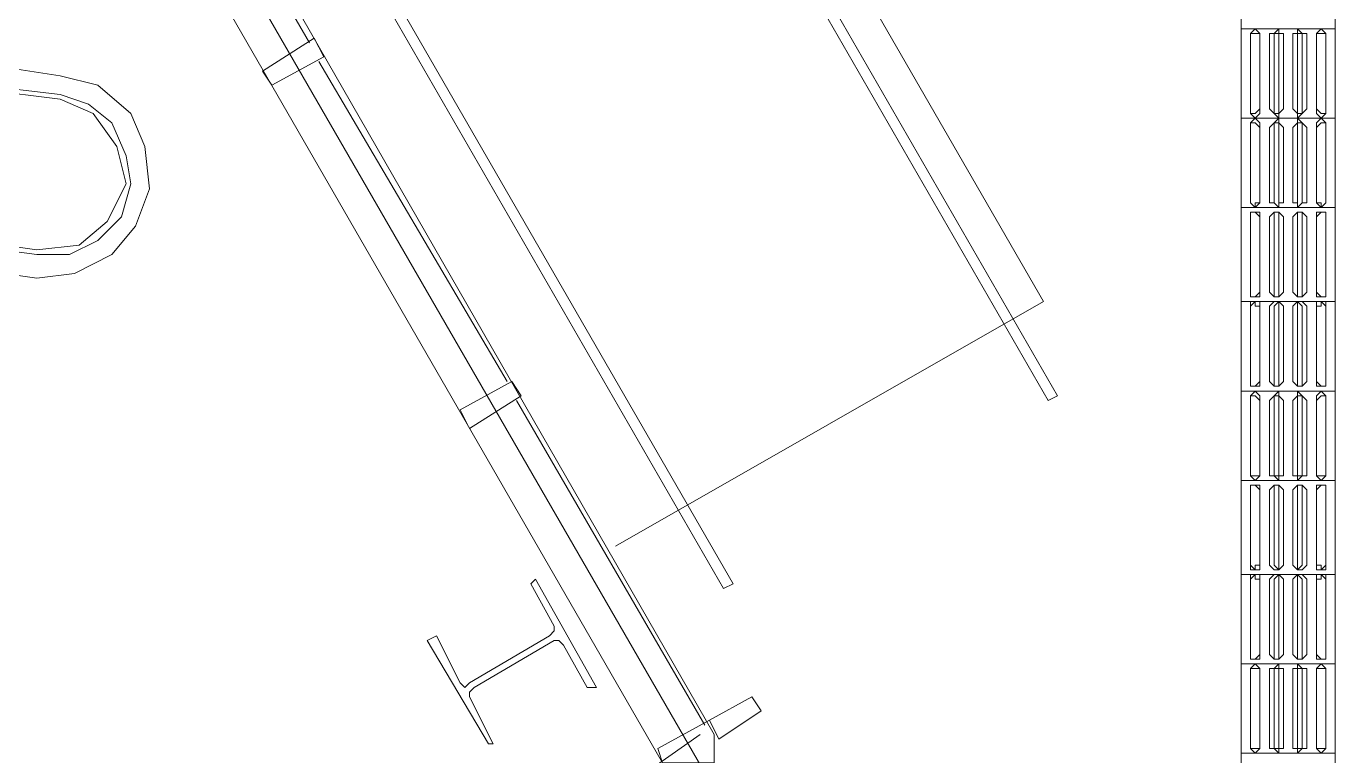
# Model space of a CAD drawing. Header units: millimetres. Extents: x -4011 to 126995, y -1911 to 106700.
# Drawn here: x 86297 to 90653, y 57117 to 59526 of the extents above; entities that cross this region are included whole.
import ezdxf

# ---------------------------------------------------------------- set-up
doc = ezdxf.new("R2010")
doc.units = ezdxf.units.MM
doc.layers.add('PDF_형상', color=7, linetype='Continuous')

msp = doc.modelspace()

# ---------------------------------------------------------------- linework, layer by layer
at = {"layer": 'PDF_형상', "lineweight": 5}
for points in [[(79321.2, 38968.9), (79321.2, 42668.4), (82958.5, 42668.4), (82958.5, 38968.9), (95937.8, 46538.9), (94569.9, 47005.2), (94399, 46911.9), (83797.9, 65269.4), (80953.4, 65269.4), (80953.4, 64974.1), (74098.4, 64974.1), (74098.4, 87730.6)], [(80953.4, 87730.6), (80953.4, 65269.4), (83797.9, 65269.4), (94399, 46911.9), (94569.9, 47005.2), (95937.8, 46538.9), (82958.5, 38968.9)], [(82569.9, 65378.2), (82010.4, 65378.2), (83860.1, 65378.2), (88569.9, 57186.5), (88569.9, 57093.3), (88399, 57093.3), (88383.4, 57139.9), (88554.4, 57233.2)], [(82569.9, 65176.2), (81715, 65176.2), (83735.7, 65176.2), (88399, 57093.3)], [(87854.9, 61740.9), (89658, 58616.6), (88243.5, 57808.3)], [(86611.4, 60544), (87233.2, 59471.5)], [(90621.8, 59829), (90621.8, 59518.1), (90310.9, 59518.1), (90310.9, 59829)], [(90621.8, 59518.1), (90621.8, 59222.8), (90621.8, 58927.5), (90310.9, 58927.5), (90310.9, 59222.8)], [(90310.9, 59518.1), (90310.9, 59222.8), (90621.8, 59222.8)], [(90342, 59502.6), (90342, 59253.9), (90342, 59502.6)], [(90373.1, 59502.6), (90373.1, 59253.9), (90373.1, 59502.6)], [(87264.2, 59409.3), (87886, 58352.3)], [(86114, 58725.4), (86331.6, 58694.3), (86456, 58709.8), (86580.3, 58772), (86658, 58865.3), (86704.7, 58989.6), (86689.1, 59129.5), (86642.5, 59238.3), (86533.7, 59331.6), (86409.3, 59362.7), (86207.3, 59393.8)], [(86098.4, 58803.1), (86331.6, 58772), (86440.4, 58772), (86533.7, 58818.7), (86611.4, 58896.4), (86642.5, 59005.2), (86626.9, 59098.4), (86580.3, 59207.3), (86502.6, 59269.4), (86409.3, 59300.5), (86145.1, 59331.6)], [(90342, 59191.7), (90342, 58943), (90342, 59191.7)], [(90373.1, 59191.7), (90373.1, 58943), (90373.1, 59191.7)], [(90621.8, 58927.5), (90621.8, 58616.6), (90310.9, 58616.6), (90310.9, 58927.5)], [(90342, 58896.4), (90342, 58647.7), (90342, 58896.4)], [(90373.1, 58896.4), (90373.1, 58647.7), (90373.1, 58896.4)], [(90621.8, 58616.6), (90621.8, 58321.2), (90310.9, 58321.2), (90310.9, 58616.6)], [(90342, 58601), (90342, 58352.3), (90342, 58601)], [(90373.1, 58601), (90373.1, 58352.3), (90373.1, 58601)], [(90621.8, 58321.2), (90621.8, 58025.9), (90310.9, 58025.9), (90310.9, 58321.2)], [(87917.1, 58290.2), (88538.9, 57217.6)], [(90342, 58290.2), (90342, 58041.4), (90342, 58290.2)], [(90373.1, 58290.2), (90373.1, 58041.4), (90373.1, 58290.2)], [(90621.8, 58025.9), (90621.8, 57715), (90310.9, 57715), (90310.9, 58025.9)], [(90342, 57994.8), (90342, 57746.1), (90342, 57994.8)], [(90373.1, 57994.8), (90373.1, 57746.1), (90373.1, 57994.8)], [(90621.8, 57715), (90621.8, 57419.7), (90310.9, 57419.7), (90310.9, 57715)], [(90342, 57699.5), (90342, 57450.8), (90342, 57699.5)], [(90373.1, 57699.5), (90373.1, 57450.8), (90373.1, 57699.5)], [(90621.8, 57419.7), (90621.8, 57124.3), (90621.8, 56829), (90310.9, 56829), (90310.9, 57124.3)], [(90310.9, 57419.7), (90310.9, 57124.3), (90621.8, 57124.3)], [(90342, 57404.1), (90342, 57139.9), (90342, 57404.1)], [(90373.1, 57404.1), (90373.1, 57139.9), (90373.1, 57404.1)], [(88367.9, 57077.7), (88523.3, 57186.5)]]:
    msp.add_lwpolyline(points, dxfattribs=at)
for points in [[(89673.6, 58290.2), (87575.1, 61927.5), (87606.2, 61943), (89704.7, 58305.7)], [(88601, 57668.4), (86502.6, 61305.7), (86533.7, 61321.2), (88632.1, 57683.9)], [(90310.9, 59518.1), (90621.8, 59518.1), (90621.8, 59829), (90310.9, 59829)], [(90310.9, 59222.8), (90621.8, 59222.8), (90621.8, 59518.1), (90310.9, 59518.1)], [(90342, 59502.6), (90357.5, 59502.6), (90373.1, 59502.6), (90357.5, 59518.1)], [(90404.1, 59502.6), (90404.1, 59253.9), (90419.7, 59238.3), (90435.2, 59222.8), (90435.2, 59238.3), (90450.8, 59253.9), (90450.8, 59502.6), (90435.2, 59502.6), (90435.2, 59518.1), (90419.7, 59502.6)], [(90419.7, 59502.6), (90435.2, 59502.6), (90435.2, 59253.9), (90435.2, 59238.3), (90419.7, 59238.3), (90419.7, 59253.9)], [(90481.9, 59502.6), (90481.9, 59253.9), (90497.4, 59238.3), (90497.4, 59222.8), (90513, 59238.3), (90528.5, 59253.9), (90528.5, 59502.6), (90513, 59502.6), (90497.4, 59518.1), (90497.4, 59502.6)], [(90497.4, 59502.6), (90513, 59502.6), (90513, 59253.9), (90513, 59238.3), (90497.4, 59238.3), (90497.4, 59253.9)], [(90559.6, 59502.6), (90575.1, 59502.6), (90590.7, 59502.6), (90575.1, 59518.1)], [(90590.7, 59253.9), (90590.7, 59238.3), (90575.1, 59238.3), (90559.6, 59253.9), (90559.6, 59502.6), (90559.6, 59253.9), (90559.6, 59238.3), (90575.1, 59222.8), (90590.7, 59238.3), (90590.7, 59253.9), (90590.7, 59502.6)], [(87248.7, 59487), (87279.8, 59424.9), (87108.8, 59331.6), (87077.7, 59378.2)], [(86020.7, 58849.7), (86036.3, 58834.2), (86051.8, 58818.7), (86114, 58818.7), (86331.6, 58787.6), (86471.5, 58803.1), (86564.8, 58880.8), (86626.9, 59005.2), (86595.9, 59129.5), (86518.1, 59238.3), (86409.3, 59285), (86160.6, 59316.1), (86114, 59316.1), (86098.4, 59316.1), (86082.9, 59300.5)], [(90373.1, 59253.9), (90357.5, 59238.3), (90342, 59238.3), (90342, 59253.9), (90342, 59238.3), (90357.5, 59222.8), (90373.1, 59238.3)], [(90310.9, 58927.5), (90621.8, 58927.5), (90621.8, 59222.8), (90310.9, 59222.8)], [(90342, 59191.7), (90342, 59207.3), (90357.5, 59207.3), (90373.1, 59191.7), (90373.1, 59207.3), (90357.5, 59222.8), (90342, 59207.3)], [(90404.1, 59191.7), (90404.1, 58943), (90419.7, 58943), (90435.2, 58927.5), (90435.2, 58943), (90450.8, 58943), (90450.8, 59191.7), (90435.2, 59207.3), (90435.2, 59222.8), (90419.7, 59207.3)], [(90419.7, 59191.7), (90419.7, 59207.3), (90435.2, 59207.3), (90435.2, 59191.7), (90435.2, 58943), (90435.2, 58927.5), (90419.7, 58943)], [(90481.9, 59191.7), (90481.9, 58943), (90497.4, 58943), (90497.4, 58927.5), (90513, 58943), (90528.5, 58943), (90528.5, 59191.7), (90513, 59207.3), (90497.4, 59222.8), (90497.4, 59207.3)], [(90497.4, 59191.7), (90497.4, 59207.3), (90513, 59207.3), (90513, 59191.7), (90513, 58943), (90497.4, 58927.5), (90497.4, 58943)], [(90559.6, 59191.7), (90575.1, 59207.3), (90590.7, 59207.3), (90590.7, 59191.7), (90590.7, 59207.3), (90575.1, 59222.8), (90559.6, 59207.3)], [(90590.7, 58943), (90575.1, 58927.5), (90575.1, 58943), (90559.6, 58943), (90559.6, 59191.7), (90559.6, 58943), (90575.1, 58927.5), (90590.7, 58943), (90590.7, 59191.7)], [(90373.1, 58943), (90357.5, 58943), (90357.5, 58927.5), (90342, 58943), (90357.5, 58927.5)], [(90310.9, 58616.6), (90621.8, 58616.6), (90621.8, 58927.5), (90310.9, 58927.5)], [(90342, 58896.4), (90342, 58911.9), (90357.5, 58911.9), (90373.1, 58896.4), (90373.1, 58911.9), (90357.5, 58911.9), (90342, 58911.9)], [(90404.1, 58896.4), (90404.1, 58647.7), (90419.7, 58632.1), (90435.2, 58632.1), (90450.8, 58647.7), (90450.8, 58896.4), (90435.2, 58911.9), (90419.7, 58911.9)], [(90419.7, 58896.4), (90419.7, 58911.9), (90435.2, 58911.9), (90435.2, 58896.4), (90435.2, 58647.7), (90435.2, 58632.1), (90419.7, 58632.1), (90419.7, 58647.7)], [(90481.9, 58896.4), (90481.9, 58647.7), (90497.4, 58632.1), (90513, 58632.1), (90528.5, 58647.7), (90528.5, 58896.4), (90513, 58911.9), (90497.4, 58911.9)], [(90497.4, 58896.4), (90497.4, 58911.9), (90513, 58911.9), (90513, 58896.4), (90513, 58647.7), (90513, 58632.1), (90497.4, 58632.1), (90497.4, 58647.7)], [(90559.6, 58896.4), (90575.1, 58911.9), (90590.7, 58911.9), (90590.7, 58896.4), (90590.7, 58911.9), (90575.1, 58911.9), (90559.6, 58911.9)], [(90590.7, 58647.7), (90590.7, 58632.1), (90575.1, 58632.1), (90559.6, 58647.7), (90559.6, 58896.4), (90559.6, 58647.7), (90559.6, 58632.1), (90575.1, 58632.1), (90590.7, 58632.1), (90590.7, 58647.7), (90590.7, 58896.4)], [(90373.1, 58647.7), (90357.5, 58632.1), (90342, 58632.1), (90342, 58647.7), (90342, 58632.1), (90357.5, 58632.1), (90373.1, 58632.1)], [(90310.9, 58321.2), (90621.8, 58321.2), (90621.8, 58616.6), (90310.9, 58616.6)], [(90342, 58601), (90357.5, 58616.6), (90357.5, 58601), (90373.1, 58601), (90373.1, 58616.6), (90357.5, 58616.6), (90342, 58616.6)], [(90404.1, 58601), (90404.1, 58352.3), (90419.7, 58336.8), (90435.2, 58336.8), (90450.8, 58352.3), (90450.8, 58601), (90435.2, 58616.6), (90419.7, 58616.6)], [(90419.7, 58601), (90435.2, 58616.6), (90435.2, 58601), (90435.2, 58352.3), (90435.2, 58336.8), (90419.7, 58336.8), (90419.7, 58352.3)], [(90481.9, 58601), (90481.9, 58352.3), (90497.4, 58336.8), (90513, 58336.8), (90528.5, 58352.3), (90528.5, 58601), (90513, 58616.6), (90497.4, 58616.6)], [(90497.4, 58601), (90497.4, 58616.6), (90513, 58601), (90513, 58352.3), (90513, 58336.8), (90497.4, 58336.8), (90497.4, 58352.3)], [(90559.6, 58601), (90575.1, 58601), (90575.1, 58616.6), (90590.7, 58601), (90590.7, 58616.6), (90575.1, 58616.6), (90559.6, 58616.6)], [(90590.7, 58352.3), (90590.7, 58336.8), (90575.1, 58336.8), (90559.6, 58352.3), (90559.6, 58601), (90559.6, 58352.3), (90559.6, 58336.8), (90575.1, 58336.8), (90590.7, 58336.8), (90590.7, 58352.3), (90590.7, 58601)], [(87901.6, 58352.3), (87932.6, 58305.7), (87761.7, 58196.9), (87730.6, 58259.1)], [(90310.9, 58025.9), (90621.8, 58025.9), (90621.8, 58321.2), (90310.9, 58321.2)], [(90373.1, 58352.3), (90357.5, 58336.8), (90342, 58336.8), (90342, 58352.3), (90342, 58336.8), (90357.5, 58336.8), (90373.1, 58336.8)], [(90342, 58290.2), (90342, 58305.7), (90357.5, 58305.7), (90373.1, 58290.2), (90373.1, 58305.7), (90357.5, 58321.2), (90342, 58305.7)], [(90404.1, 58290.2), (90404.1, 58041.4), (90419.7, 58041.4), (90435.2, 58025.9), (90435.2, 58041.4), (90450.8, 58041.4), (90450.8, 58290.2), (90435.2, 58305.7), (90435.2, 58321.2), (90419.7, 58305.7)], [(90481.9, 58290.2), (90481.9, 58041.4), (90497.4, 58041.4), (90497.4, 58025.9), (90513, 58041.4), (90528.5, 58041.4), (90528.5, 58290.2), (90513, 58305.7), (90497.4, 58321.2), (90497.4, 58305.7)], [(90559.6, 58290.2), (90575.1, 58305.7), (90590.7, 58305.7), (90590.7, 58290.2), (90590.7, 58305.7), (90575.1, 58321.2), (90559.6, 58305.7)], [(90419.7, 58290.2), (90419.7, 58305.7), (90435.2, 58305.7), (90435.2, 58290.2), (90435.2, 58041.4), (90419.7, 58041.4)], [(90497.4, 58290.2), (90497.4, 58305.7), (90513, 58305.7), (90513, 58290.2), (90513, 58041.4), (90497.4, 58041.4)], [(90590.7, 58041.4), (90575.1, 58041.4), (90559.6, 58041.4), (90559.6, 58290.2), (90559.6, 58041.4), (90575.1, 58025.9), (90590.7, 58041.4), (90590.7, 58290.2)], [(90310.9, 57715), (90621.8, 57715), (90621.8, 58025.9), (90310.9, 58025.9)], [(90373.1, 58041.4), (90357.5, 58041.4), (90342, 58041.4), (90357.5, 58025.9)], [(90342, 57994.8), (90342, 58010.4), (90357.5, 58010.4), (90373.1, 57994.8), (90373.1, 58010.4), (90357.5, 58010.4), (90342, 58010.4)], [(90404.1, 57994.8), (90404.1, 57746.1), (90419.7, 57730.6), (90435.2, 57730.6), (90450.8, 57746.1), (90450.8, 57994.8), (90435.2, 58010.4), (90419.7, 58010.4)], [(90419.7, 57994.8), (90419.7, 58010.4), (90435.2, 58010.4), (90435.2, 57994.8), (90435.2, 57746.1), (90435.2, 57730.6), (90419.7, 57746.1)], [(90481.9, 57994.8), (90481.9, 57746.1), (90497.4, 57730.6), (90513, 57730.6), (90528.5, 57746.1), (90528.5, 57994.8), (90513, 58010.4), (90497.4, 58010.4)], [(90497.4, 57994.8), (90497.4, 58010.4), (90513, 58010.4), (90513, 57994.8), (90513, 57746.1), (90497.4, 57730.6), (90497.4, 57746.1)], [(90559.6, 57994.8), (90575.1, 58010.4), (90590.7, 58010.4), (90590.7, 57994.8), (90590.7, 58010.4), (90575.1, 58010.4), (90559.6, 58010.4)], [(90590.7, 57746.1), (90575.1, 57730.6), (90575.1, 57746.1), (90559.6, 57746.1), (90559.6, 57994.8), (90559.6, 57746.1), (90559.6, 57730.6), (90575.1, 57730.6), (90590.7, 57730.6), (90590.7, 57746.1), (90590.7, 57994.8)], [(90310.9, 57419.7), (90621.8, 57419.7), (90621.8, 57715), (90310.9, 57715)], [(90373.1, 57746.1), (90357.5, 57746.1), (90357.5, 57730.6), (90342, 57746.1), (90342, 57730.6), (90357.5, 57730.6), (90373.1, 57730.6)], [(90342, 57699.5), (90357.5, 57715), (90357.5, 57699.5), (90373.1, 57699.5), (90373.1, 57715), (90357.5, 57715), (90342, 57715)], [(90404.1, 57699.5), (90404.1, 57450.8), (90419.7, 57435.2), (90435.2, 57435.2), (90450.8, 57450.8), (90450.8, 57699.5), (90435.2, 57715), (90419.7, 57715)], [(90419.7, 57699.5), (90435.2, 57715), (90435.2, 57699.5), (90435.2, 57450.8), (90435.2, 57435.2), (90419.7, 57435.2), (90419.7, 57450.8)], [(90481.9, 57699.5), (90481.9, 57450.8), (90497.4, 57435.2), (90513, 57435.2), (90528.5, 57450.8), (90528.5, 57699.5), (90513, 57715), (90497.4, 57715)], [(90497.4, 57699.5), (90497.4, 57715), (90513, 57699.5), (90513, 57450.8), (90513, 57435.2), (90497.4, 57435.2), (90497.4, 57450.8)], [(90559.6, 57699.5), (90575.1, 57699.5), (90575.1, 57715), (90590.7, 57699.5), (90590.7, 57715), (90575.1, 57715), (90559.6, 57715)], [(87761.7, 57310.9), (87839.4, 57155.4), (87823.8, 57155.4), (87621.8, 57497.4), (87652.8, 57512.9), (87730.6, 57357.5), (87746.1, 57342), (87761.7, 57357.5), (88025.9, 57512.9), (88041.4, 57528.5), (88041.4, 57544), (87963.7, 57683.9), (87979.3, 57699.5), (88181.3, 57342), (88150.3, 57342), (88072.5, 57481.9), (88057, 57497.4), (88041.4, 57497.4), (87777.2, 57342), (87761.7, 57326.4)], [(90590.7, 57450.8), (90590.7, 57435.2), (90575.1, 57435.2), (90559.6, 57450.8), (90559.6, 57699.5), (90559.6, 57450.8), (90559.6, 57435.2), (90575.1, 57435.2), (90590.7, 57435.2), (90590.7, 57450.8), (90590.7, 57699.5)], [(90373.1, 57450.8), (90357.5, 57435.2), (90342, 57435.2), (90342, 57450.8), (90342, 57435.2), (90357.5, 57435.2), (90373.1, 57435.2)], [(90310.9, 57124.3), (90621.8, 57124.3), (90621.8, 57419.7), (90310.9, 57419.7)], [(90342, 57404.1), (90357.5, 57404.1), (90373.1, 57404.1), (90357.5, 57419.7)], [(90404.1, 57404.1), (90404.1, 57139.9), (90419.7, 57139.9), (90435.2, 57124.3), (90435.2, 57139.9), (90450.8, 57139.9), (90450.8, 57404.1), (90435.2, 57404.1), (90435.2, 57419.7), (90419.7, 57404.1)], [(90481.9, 57404.1), (90481.9, 57139.9), (90497.4, 57139.9), (90497.4, 57124.3), (90513, 57139.9), (90528.5, 57139.9), (90528.5, 57404.1), (90513, 57404.1), (90497.4, 57419.7), (90497.4, 57404.1)], [(90559.6, 57404.1), (90575.1, 57404.1), (90590.7, 57404.1), (90575.1, 57419.7)], [(90419.7, 57404.1), (90435.2, 57404.1), (90435.2, 57139.9), (90419.7, 57139.9)], [(90497.4, 57404.1), (90513, 57404.1), (90513, 57139.9), (90497.4, 57139.9)], [(90590.7, 57139.9), (90575.1, 57139.9), (90559.6, 57139.9), (90559.6, 57404.1), (90559.6, 57139.9), (90575.1, 57124.3), (90590.7, 57139.9), (90590.7, 57404.1)], [(88554.4, 57233.2), (88585.5, 57171), (88725.4, 57264.2), (88694.3, 57310.9)], [(90310.9, 56829), (90621.8, 56829), (90621.8, 57124.3), (90310.9, 57124.3)], [(90373.1, 57139.9), (90357.5, 57139.9), (90342, 57139.9), (90357.5, 57124.3)]]:
    msp.add_lwpolyline(points, close=True, dxfattribs=at)

doc.saveas('drawing.dxf')
